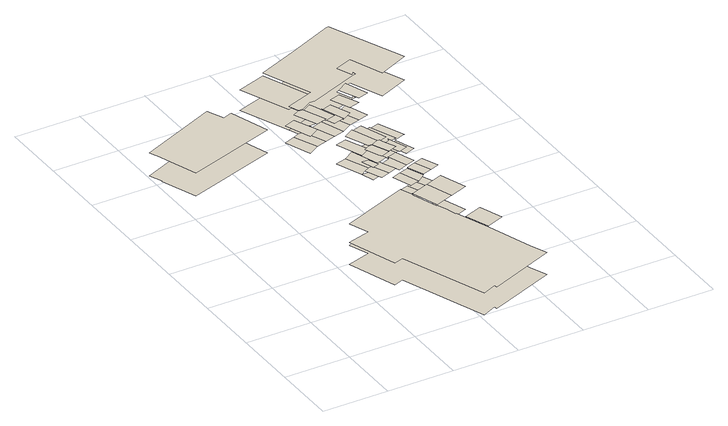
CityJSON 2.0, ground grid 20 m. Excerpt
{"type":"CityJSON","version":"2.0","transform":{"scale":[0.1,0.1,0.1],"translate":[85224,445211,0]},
"CityObjects":{
"building1":{"type":"Building","attributes":{"yearOfConstruction":"1950-01-01Z","measuredHeight":7.24,"storeysAboveGround":2},"geometry":[{"type":"MultiSurface","lod":"1.2","boundaries":[[[0,1,2,3,4,5,6,7,8]],[[9,10,11,12,13,14,15,16,17]]]}]},
"building2":{"type":"Building","attributes":{"yearOfConstruction":"1940-01-01Z","measuredHeight":6.85,"storeysAboveGround":2},"geometry":[{"type":"MultiSurface","lod":"1.2","boundaries":[[[18,19,20,21,22,23,24,25,26,27,28,29,30,31,32,33,34,35,36,37,38]],[[39,40,41,42,43,44,45,46,47,48,49,50,51,52,53,54,55,56,57,58,59]]]}]},
"building3":{"type":"Building","attributes":{"yearOfConstruction":"1924-01-01Z","measuredHeight":7.2,"storeysAboveGround":2},"geometry":[{"type":"MultiSurface","lod":"1.2","boundaries":[[[34,33,60,61,36,35]],[[62,63,64,65,66,67]]]}]},
"building4":{"type":"Building","attributes":{"yearOfConstruction":"1924-01-01Z","measuredHeight":7.08,"storeysAboveGround":2},"geometry":[{"type":"MultiSurface","lod":"1.2","boundaries":[[[27,68,69,28]],[[70,71,72,73]]]}]},
"building5":{"type":"Building","attributes":{"yearOfConstruction":"2019-01-01Z","measuredHeight":5.5,"storeysAboveGround":1},"geometry":[{"type":"MultiSurface","lod":"1.2","boundaries":[[[74,75,76,77]],[[78,79,80,81]]]}]},
"building6":{"type":"Building","attributes":{"yearOfConstruction":"2019-01-01Z","measuredHeight":5.32,"storeysAboveGround":1},"geometry":[{"type":"MultiSurface","lod":"1.2","boundaries":[[[82,83,84,85]],[[86,87,88,89]]]}]},
"building7":{"type":"Building","attributes":{"yearOfConstruction":"1960-01-01Z","measuredHeight":3.92,"storeysAboveGround":1},"geometry":[{"type":"MultiSurface","lod":"1.2","boundaries":[[[90,91,92,93]],[[94,95,96,97]]]}]},
"building8":{"type":"Building","attributes":{"yearOfConstruction":"2019-01-01Z","measuredHeight":5.85,"storeysAboveGround":1},"geometry":[{"type":"MultiSurface","lod":"1.2","boundaries":[[[98,90,99,100,101]],[[102,103,104,105,106]]]}]},
"building9":{"type":"Building","attributes":{"yearOfConstruction":"2018-01-01Z","measuredHeight":5.45,"storeysAboveGround":1},"geometry":[{"type":"MultiSurface","lod":"1.2","boundaries":[[[76,75,107,108]],[[109,110,111,112]]]}]},
"building10":{"type":"Building","attributes":{"yearOfConstruction":"1924-01-01Z","measuredHeight":7.19,"storeysAboveGround":2},"geometry":[{"type":"MultiSurface","lod":"1.2","boundaries":[[[60,113,114,61]],[[64,115,116,65]]]}]},
"building11":{"type":"Building","attributes":{"yearOfConstruction":"2019-01-01Z","measuredHeight":7.06,"storeysAboveGround":2},"geometry":[{"type":"MultiSurface","lod":"1.2","boundaries":[[[117,85,84,118,119]],[[120,121,122,123,124]]]}]},
"building12":{"type":"Building","attributes":{"yearOfConstruction":"2019-01-01Z","measuredHeight":6.68,"storeysAboveGround":2},"geometry":[{"type":"MultiSurface","lod":"1.2","boundaries":[[[100,99,93,92,125,126,127]],[[128,129,130,131,132,133,134]]]}]},
"building13":{"type":"Building","attributes":{"yearOfConstruction":"2019-01-01Z","measuredHeight":6.89,"storeysAboveGround":2},"geometry":[{"type":"MultiSurface","lod":"1.2","boundaries":[[[101,100,127,135,136]],[[137,138,139,140,141]]]}]},
"building14":{"type":"Building","attributes":{"yearOfConstruction":"2018-01-01Z","measuredHeight":5.66,"storeysAboveGround":1},"geometry":[{"type":"MultiSurface","lod":"1.2","boundaries":[[[108,107,142,143]],[[144,145,146,147]]]}]},
"building15":{"type":"Building","attributes":{"yearOfConstruction":"2019-01-01Z","measuredHeight":6.91,"storeysAboveGround":2},"geometry":[{"type":"MultiSurface","lod":"1.2","boundaries":[[[148,135,127,126,149,150]],[[151,140,139,152,153,154]]]}]},
"building16":{"type":"Building","attributes":{"yearOfConstruction":"1992-01-01Z","measuredHeight":6.42,"storeysAboveGround":2},"geometry":[{"type":"MultiSurface","lod":"1.2","boundaries":[[[155,156,157,158,159]],[[160,161,162,163,164]]]}]},
"building17":{"type":"Building","attributes":{"yearOfConstruction":"2019-01-01Z","measuredHeight":6.55,"storeysAboveGround":2},"geometry":[{"type":"MultiSurface","lod":"1.2","boundaries":[[[165,119,118,166,167]],[[168,169,170,171,172]]]}]},
"building18":{"type":"Building","attributes":{"yearOfConstruction":"2019-01-01Z","measuredHeight":6.46,"storeysAboveGround":2},"geometry":[{"type":"MultiSurface","lod":"1.2","boundaries":[[[136,135,148,173,174]],[[175,176,177,178,179]]]}]},
"building19":{"type":"Building","attributes":{"yearOfConstruction":"2018-01-01Z","measuredHeight":5.74,"storeysAboveGround":1},"geometry":[{"type":"MultiSurface","lod":"1.2","boundaries":[[[143,142,180,181]],[[147,146,182,183]]]}]},
"building20":{"type":"Building","attributes":{"yearOfConstruction":"2019-01-01Z","measuredHeight":5.68,"storeysAboveGround":1},"geometry":[{"type":"MultiSurface","lod":"1.2","boundaries":[[[184,150,149,185,186,187]],[[188,189,190,191,192,193]]]}]},
"building21":{"type":"Building","attributes":{"yearOfConstruction":"2019-01-01Z","measuredHeight":4.14,"storeysAboveGround":1},"geometry":[{"type":"MultiSurface","lod":"1.2","boundaries":[[[167,166,194,195]],[[196,197,198,199]]]}]},
"building22":{"type":"Building","attributes":{"yearOfConstruction":"2019-01-01Z","measuredHeight":4.47,"storeysAboveGround":1},"geometry":[{"type":"MultiSurface","lod":"1.2","boundaries":[[[174,173,184,187,200,201,202]],[[203,204,205,206,207,208,209]]]}]},
"building23":{"type":"Building","attributes":{"yearOfConstruction":"2019-01-01Z","measuredHeight":3.67,"storeysAboveGround":1},"geometry":[{"type":"MultiSurface","lod":"1.2","boundaries":[[[187,186,210,200]],[[211,212,213,214]]]}]},
"building24":{"type":"Building","attributes":{"yearOfConstruction":"2019-01-01Z","measuredHeight":3.75,"storeysAboveGround":1},"geometry":[{"type":"MultiSurface","lod":"1.2","boundaries":[[[195,194,215,216]],[[217,218,219,220]]]}]},
"building25":{"type":"Building","attributes":{"yearOfConstruction":"2019-01-01Z","measuredHeight":4,"storeysAboveGround":1},"geometry":[{"type":"MultiSurface","lod":"1.2","boundaries":[[[202,201,221,222,223]],[[224,225,226,227,228]]]}]},
"building26":{"type":"Building","attributes":{"yearOfConstruction":"2019-01-01Z","measuredHeight":5.39,"storeysAboveGround":1},"geometry":[{"type":"MultiSurface","lod":"1.2","boundaries":[[[216,215,229,230]],[[231,232,233,234]]]}]},
"building27":{"type":"Building","attributes":{"yearOfConstruction":"2019-01-01Z","measuredHeight":6.77,"storeysAboveGround":2},"geometry":[{"type":"MultiSurface","lod":"1.2","boundaries":[[[230,229,235,236]],[[237,238,239,240]]]}]},
"building28":{"type":"Building","attributes":{"yearOfConstruction":"1950-01-01Z","measuredHeight":7.32,"storeysAboveGround":2},"geometry":[{"type":"MultiSurface","lod":"1.2","boundaries":[[[241,242,243,155,159,158,157,117,119,165,244,245,246,247,248,249,250,251,252,253,254]],[[255,256,257,258,259,260,261,262,263,264,265,266,267,268,269,270,271,272,273,274,275]]]}]}
},
"vertices":[
[61,900,0],[334,990,0],[294,1110,0],[293,1110,0],[265,1100,0],[243,1150,0],[7,1050,0],[23,1010,0],[21,1010,0],[61,900,72],[334,990,72],[294,1110,72],[293,1110,72],[265,1100,72],[243,1150,72],[7,1050,72],[23,1010,72],[21,1010,72],
[307,420,0],[236,400,0],[288,250,0],[316,260,0],[415,0,0],[457,20,0],[458,10,0],[659,90,0],[638,140,0],[592,280,0],[565,350,0],[553,380,0],[551,380,0],[541,410,0],[543,410,0],[531,440,0],[529,440,0],[501,520,0],[503,520,0],[488,560,0],[284,480,0],[307,420,68],[236,400,68],[288,250,68],[316,260,68],[415,0,68],[457,20,68],[458,10,68],[659,90,68],[638,140,68],[592,280,68],[565,350,68],[553,380,68],[551,380,68],[541,410,68],[543,410,68],[531,440,68],[529,440,68],[501,520,68],[503,520,68],[488,560,68],[284,480,68],
[585,460,0],[557,540,0],[529,440,72],[531,440,72],[585,460,72],[557,540,72],[503,520,72],[501,520,72],
[646,300,0],[619,370,0],[592,280,71],[646,300,71],[619,370,71],[565,350,71],
[532,580,0],[560,590,0],[540,650,0],[512,640,0],[532,580,55],[560,590,55],[540,650,55],[512,640,55],
[400,1010,0],[430,930,0],[463,950,0],[433,1020,0],[400,1010,53],[430,930,53],[463,950,53],[433,1020,53],
[493,770,0],[506,730,0],[526,740,0],[513,770,0],[493,770,39],[506,730,39],[526,740,39],[513,770,39],
[463,850,0],[509,780,0],[526,790,0],[496,860,0],[463,850,59],[493,770,59],[509,780,59],[526,790,59],[496,860,59],
[588,610,0],[568,660,0],[540,650,54],[560,590,54],[588,610,54],[568,660,54],
[640,480,0],[611,560,0],[640,480,72],[611,560,72],
[453,1030,0],[496,960,0],[466,1030,0],[453,1030,71],[433,1020,71],[463,950,71],[496,960,71],[466,1030,71],
[532,730,0],[559,740,0],[537,790,0],[526,790,67],[509,780,67],[513,770,67],[526,740,67],[532,730,67],[559,740,67],[537,790,67],
[558,800,0],[528,880,0],[496,860,69],[526,790,69],[537,790,69],[558,800,69],[528,880,69],
[617,620,0],[596,670,0],[568,660,57],[588,610,57],[617,620,57],[596,670,57],
[565,800,0],[587,750,0],[569,790,0],[565,800,69],[559,740,69],[587,750,69],[569,790,69],
[467,1240,0],[380,1210,0],[441,1060,0],[527,1090,0],[474,1220,0],[467,1240,64],[380,1210,64],[441,1060,64],[527,1090,64],[474,1220,64],
[498,1050,0],[528,970,0],[502,1040,0],[498,1050,66],[466,1030,66],[496,960,66],[528,970,66],[502,1040,66],
[591,810,0],[561,890,0],[528,880,65],[558,800,65],[565,800,65],[591,810,65],[561,890,65],
[645,630,0],[624,680,0],[645,630,57],[624,680,57],
[595,800,0],[591,740,0],[619,750,0],[597,810,0],[595,800,57],[569,790,57],[587,750,57],[591,740,57],[619,750,57],[597,810,57],
[561,980,0],[535,1050,0],[502,1040,41],[528,970,41],[561,980,41],[535,1050,41],
[626,820,0],[627,820,0],[594,900,0],[561,890,45],[591,810,45],[595,800,45],[597,810,45],[626,820,45],[627,820,45],[594,900,45],
[648,760,0],[597,810,37],[619,750,37],[648,760,37],[626,820,37],
[593,1000,0],[568,1060,0],[535,1050,37],[561,980,37],[593,1000,37],[568,1060,37],
[655,830,0],[660,830,0],[626,910,0],[594,900,40],[627,820,40],[655,830,40],[660,830,40],[626,910,40],
[626,1010,0],[600,1070,0],[568,1060,54],[593,1000,54],[626,1010,54],[600,1070,54],
[659,1020,0],[633,1090,0],[600,1070,68],[626,1010,68],[659,1020,68],[633,1090,68],
[732,1350,0],[726,1350,0],[590,1290,0],[515,1050,0],[671,1110,0],[672,1110,0],[675,1110,0],[673,1120,0],[666,1110,0],[646,1160,0],[699,1180,0],[740,1080,0],[832,1120,0],[736,1350,0],[732,1350,73],[726,1350,73],[590,1290,73],[467,1240,73],[474,1220,73],[527,1090,73],[441,1060,73],[453,1030,73],[466,1030,73],[498,1050,73],[515,1050,73],[671,1110,73],[672,1110,73],[675,1110,73],[673,1120,73],[666,1110,73],[646,1160,73],[699,1180,73],[740,1080,73],[832,1120,73],[736,1350,73]
]}
